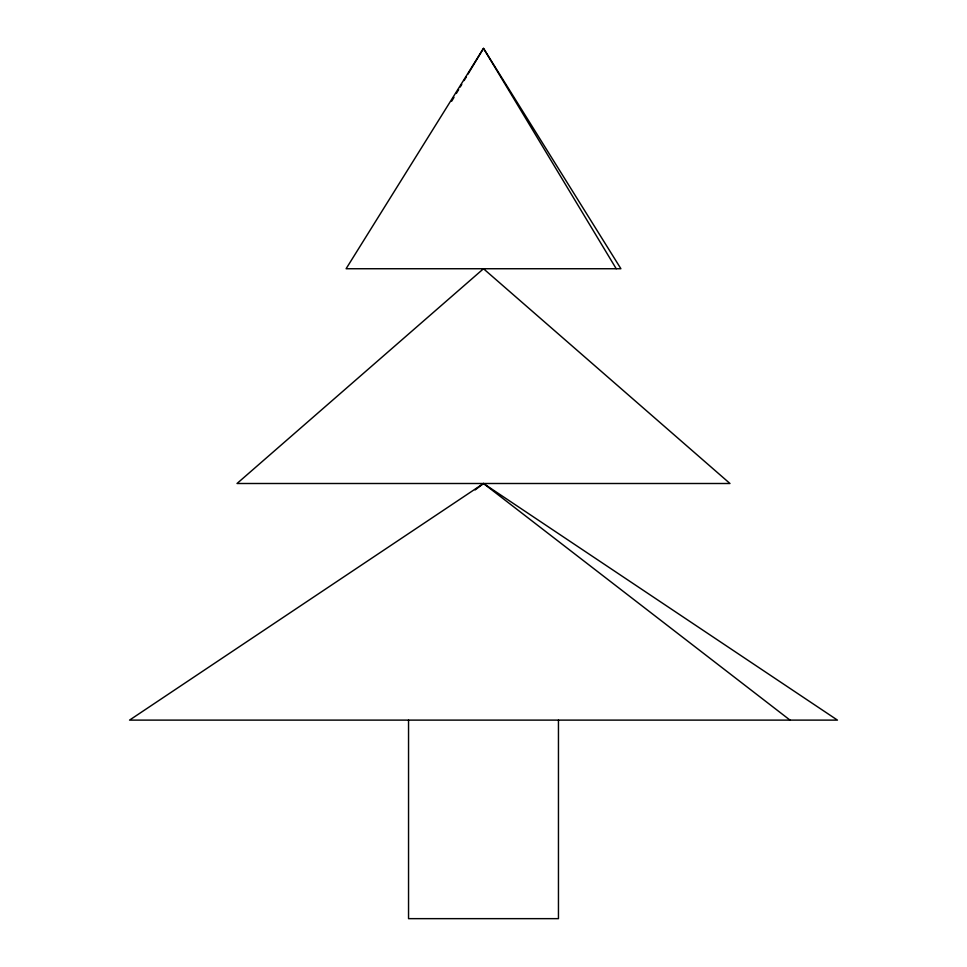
<?xml version="1.0" encoding="UTF-8"?>
<svg xmlns="http://www.w3.org/2000/svg" width="967" height="967" viewBox="0 0 967 967"><rect width="100%" height="100%" fill="white"/><g stroke="black" fill="none" stroke-linecap="round" stroke-linejoin="round"><path stroke-width="1.45" d="M451.674 101.197L454.007 97.329M456.327 93.461L458.66 89.593M460.207 87.018L461.767 84.443M464.1 80.575L466.42 76.707M467.98 74.133L483.5 48.35L620.911 268.741L346.089 268.741L483.5 48.35L616.233 268.741M475.148 489.943L483.5 483.5L837.446 720.113L129.554 720.113L483.5 483.5L790.027 720.113M558.455 720.113L558.455 918.65L408.545 918.65L408.545 720.113M483.5 268.741L237.024 483.5L729.976 483.5L483.5 268.741"/></g></svg>
